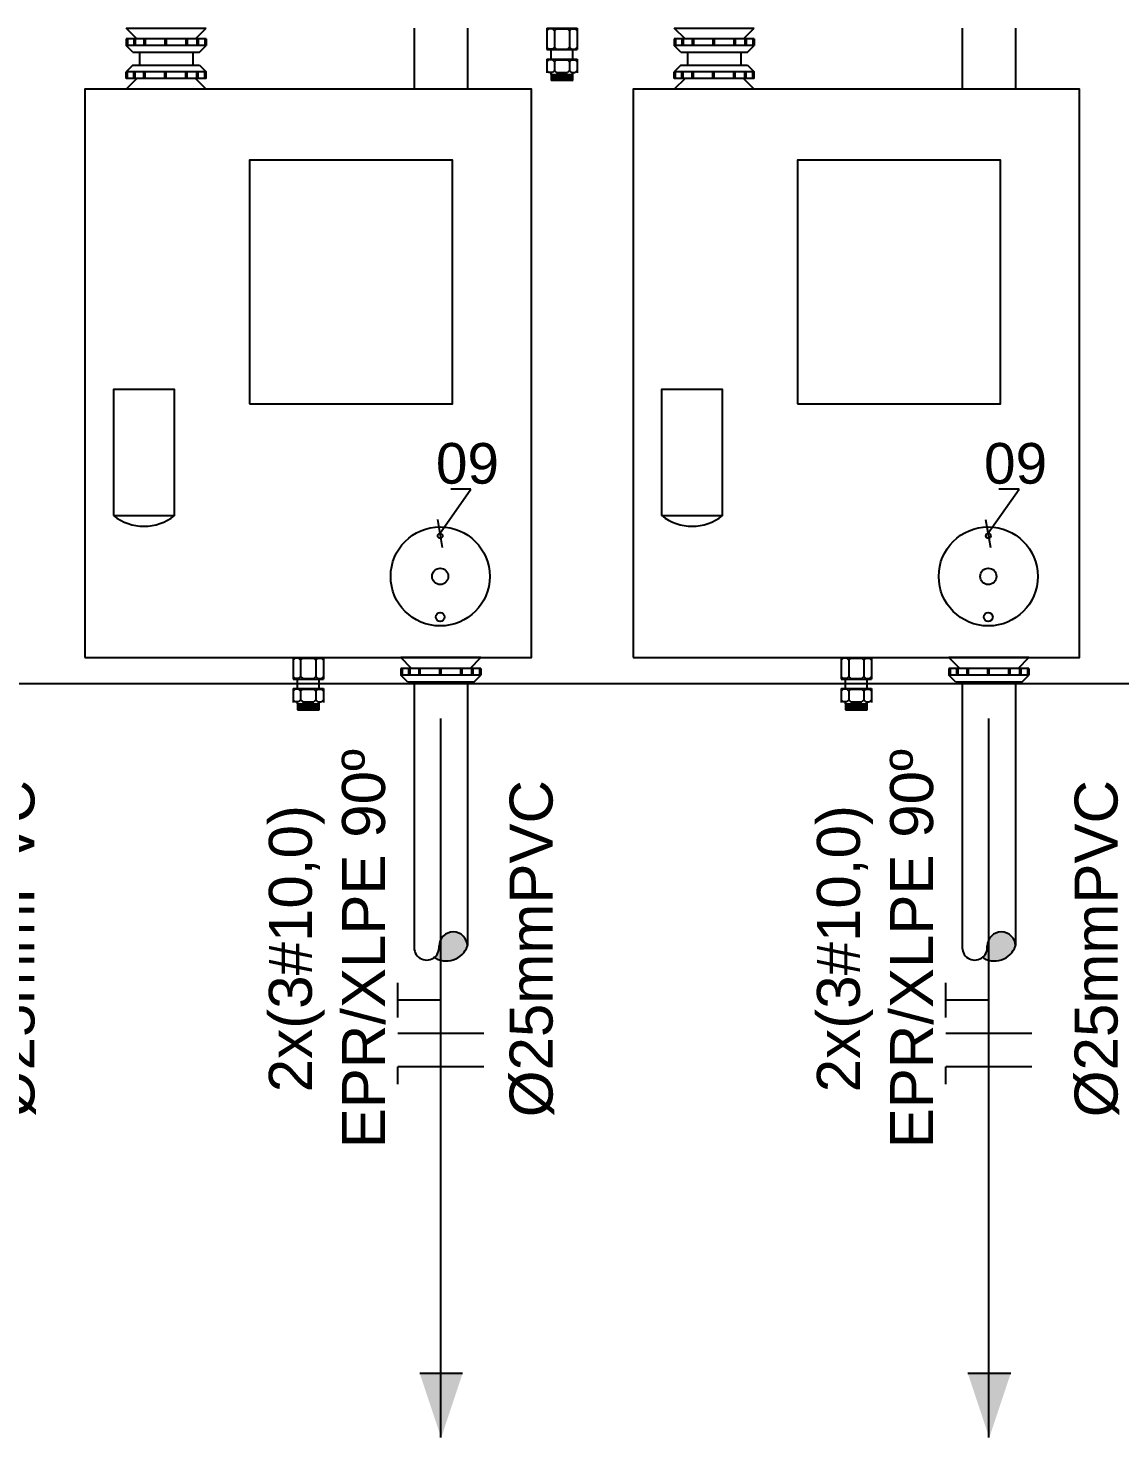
# Model space of a CAD drawing. Header units: inches. Extents: x -3 to 923, y -103 to 154.
# Drawn here: x 259.535 to 260.077, y -88.841 to -88.141 of the extents above; entities that cross this region are included whole.
import ezdxf
from ezdxf.enums import TextEntityAlignment as Align

# ---------------------------------------------------------------- set-up
doc = ezdxf.new("R2010")
doc.units = ezdxf.units.IN
doc.header["$LTSCALE"] = 10
doc.header["$MEASUREMENT"] = 0
doc.linetypes.add('HIDDEN', pattern=[0.375, 0.25, -0.125])
doc.layers.get('DEFPOINTS').update_dxf_attribs({"color": 8})
for name, color, linetype in [('Cotas', 1, 'Continuous'), ('DI-Textos_do_diagrama', 7, 'Continuous'), ('PARA-RAIOS', 240, 'Continuous'), ('QUADROS', 7, 'Continuous'), ('QUADROS_E_CAIXAS', 240, 'Continuous'), ('TXT', 7, 'Continuous')]:
    doc.layers.add(name, color=color, linetype=linetype)
doc.layers.add('VP', color=1, linetype='Continuous', plot=False)
doc.styles.add('Arial', font='arial.ttf')
doc.dimstyles.new('10', dxfattribs={"dimtxt": 0.02, "dimasz": 0.01, "dimexe": 0.01, "dimexo": 0.01, "dimgap": 0.09, "dimtad": 0, "dimtih": 1, "dimtoh": 1, "dimdec": 0, "dimlfac": 1000, "dimzin": 0, "dimdsep": 46, "dimtxsty": 'Arial', "dimblk": 'OBLIQUE', "dimcen": 0, "dimdle": 0.02, "dimclrt": 7, "dimadec": 0, "dimazin": 0, "dimtfac": 1, "dimtdec": 0, "dimtofl": 0, "dimtmove": 0, "dimatfit": 3, "dimldrblk": 'OBLIQUE', "dimfxl": 0, "dimtolj": 1, "dimtzin": 0, "dimarcsym": 0})
doc.dimstyles.new('RICARDO-1-10', dxfattribs={"dimtxt": 0.02, "dimasz": 0.01, "dimexe": 0.01, "dimexo": 0.01, "dimgap": 0.01, "dimtad": 0, "dimtih": 1, "dimtoh": 1, "dimdec": 0, "dimlfac": 1000, "dimzin": 0, "dimdsep": 46, "dimtxsty": 'Arial', "dimblk": 'OBLIQUE', "dimcen": 0, "dimclrt": 2, "dimadec": 0, "dimazin": 0, "dimtfac": 1, "dimtdec": 0, "dimtofl": 0, "dimtmove": 0, "dimatfit": 3, "dimldrblk": 'CLOSEDBLANK', "dimfxl": 0, "dimtolj": 1, "dimtzin": 0, "dimarcsym": 0})

# ---------------------------------------------------------------- blocks, each defined once
blk = doc.blocks.new('_Oblique')
at = {"color": 0, "linetype": 'ByBlock', "lineweight": -2}
blk.add_line((-0.5, -0.5), (0.5, 0.5), dxfattribs=at)
blk = doc.blocks.new('*D38')
at = {"layer": 'DEFPOINTS', "color": 0, "transparency": 16777216}
for p in [(261.01279, -87.58608), (257.94416, -87.67655), (261.01279, -88.16688)]:
    blk.add_point(p, dxfattribs=at)
at = {"layer": 'VP', "color": 0, "lineweight": -2, "transparency": 16777216}
for p, q in [((257.94416, -87.66655), (257.94416, -87.57608)), ((261.01279, -88.15688), (261.01279, -87.57608)), ((257.94416, -87.58608), (259.43859, -87.58608)), ((261.01279, -87.58608), (259.51835, -87.58608))]:
    blk.add_line(p, q, dxfattribs=at)
at = {"layer": 'VP', "color": 0, "lineweight": -2, "transparency": 16777216, "xscale": 0.01, "yscale": 0.01, "zscale": 0.01, "rotation": 180}
blk.add_blockref('_Oblique', (257.94416, -87.58608), dxfattribs=at)
at = {"layer": 'VP', "color": 0, "lineweight": -2, "transparency": 16777216, "xscale": 0.01, "yscale": 0.01, "zscale": 0.01}
blk.add_blockref('_Oblique', (261.01279, -87.58608), dxfattribs=at)
at = {"layer": 'VP', "color": 2, "transparency": 16777216, "insert": (259.47847, -87.58608), "char_height": 0.02, "attachment_point": 5, "style": 'Arial'}
blk.add_mtext('\\A1;3069', dxfattribs=at)
blk = doc.blocks.new('_ClosedBlank')
at = {"color": 0, "linetype": 'ByBlock', "lineweight": -2}
for p, q in [((-1, 0.167), (0, 0)), ((-1, 0.167), (-1, -0.167)), ((0, 0), (-1, -0.167))]:
    blk.add_line(p, q, dxfattribs=at)

msp = doc.modelspace()

# ---------------------------------------------------------------- hatches: boundary and pattern name
at = {"layer": 'Cotas'}
for points in [[(259.75082, -88.80876), (259.72952, -88.80876), (259.74017, -88.84084)], [(260.02317, -88.80876), (260.00187, -88.80876), (260.01252, -88.84084)]]:
    msp.add_hatch(color=2, dxfattribs=at).paths.add_polyline_path(points)
at = {"layer": 'QUADROS'}
for points in [[(259.79542, -88.1408), (259.79364, -88.1408), (259.79264, -88.1418), (259.79264, -88.14055), (259.80777, -88.14055), (259.80777, -88.1418), (259.80677, -88.1408), (259.80498, -88.1408), (259.80399, -88.1418), (259.80299, -88.1408), (259.79742, -88.1408), (259.79642, -88.1418)], [(259.79542, -88.1408), (259.79364, -88.1408), (259.79264, -88.1418), (259.79264, -88.14055), (259.80777, -88.14055), (259.80777, -88.1418), (259.80677, -88.1408), (259.80498, -88.1408), (259.80399, -88.1418), (259.80299, -88.1408), (259.79742, -88.1408), (259.79642, -88.1418)], [(259.79264, -88.15121), (259.79264, -88.14996), (259.79364, -88.15096), (259.79542, -88.15096), (259.79642, -88.14996), (259.79742, -88.15096), (259.80299, -88.15096), (259.80399, -88.14996), (259.80498, -88.15096), (259.80677, -88.15096), (259.80777, -88.14996), (259.80777, -88.15121)], [(259.66934, -88.45349), (259.66755, -88.45349), (259.66655, -88.45449), (259.66655, -88.45324), (259.68168, -88.45324), (259.68168, -88.45449), (259.68068, -88.45349), (259.6789, -88.45349), (259.6779, -88.45449), (259.6769, -88.45349), (259.67133, -88.45349), (259.67033, -88.45449)], [(259.66934, -88.45349), (259.66755, -88.45349), (259.66655, -88.45449), (259.66655, -88.45324), (259.68168, -88.45324), (259.68168, -88.45449), (259.68068, -88.45349), (259.6789, -88.45349), (259.6779, -88.45449), (259.6769, -88.45349), (259.67133, -88.45349), (259.67033, -88.45449)], [(259.94168, -88.45349), (259.9399, -88.45349), (259.9389, -88.45449), (259.9389, -88.45324), (259.95403, -88.45324), (259.95403, -88.45449), (259.95303, -88.45349), (259.95124, -88.45349), (259.95025, -88.45449), (259.94925, -88.45349), (259.94368, -88.45349), (259.94268, -88.45449)], [(259.94168, -88.45349), (259.9399, -88.45349), (259.9389, -88.45449), (259.9389, -88.45324), (259.95403, -88.45324), (259.95403, -88.45449), (259.95303, -88.45349), (259.95124, -88.45349), (259.95025, -88.45449), (259.94925, -88.45349), (259.94368, -88.45349), (259.94268, -88.45449)], [(259.66655, -88.46391), (259.66655, -88.46266), (259.66755, -88.46365), (259.66934, -88.46365), (259.67033, -88.46266), (259.67133, -88.46365), (259.6769, -88.46365), (259.6779, -88.46266), (259.6789, -88.46365), (259.68068, -88.46365), (259.68168, -88.46266), (259.68168, -88.46391)], [(259.9389, -88.46391), (259.9389, -88.46266), (259.9399, -88.46365), (259.94168, -88.46365), (259.94268, -88.46266), (259.94368, -88.46365), (259.94925, -88.46365), (259.95025, -88.46266), (259.95124, -88.46365), (259.95303, -88.46365), (259.95403, -88.46266), (259.95403, -88.46391)]]:
    msp.add_hatch(color=7, dxfattribs=at).paths.add_polyline_path(points)
h = msp.add_hatch(color=7, dxfattribs=at)
h.paths.add_polyline_path([(259.79264, -88.16277), (259.79264, -88.16152), (259.79364, -88.16251), (259.79542, -88.16251), (259.79642, -88.16152), (259.79742, -88.16251), (259.80299, -88.16251), (259.80399, -88.16152), (259.80498, -88.16251), (259.80677, -88.16251), (259.80777, -88.16152), (259.80777, -88.16277)])
h.paths.add_polyline_path([(259.80777, -88.15596), (259.80777, -88.15721), (259.80677, -88.15621), (259.80498, -88.15621), (259.80399, -88.15721), (259.80299, -88.15621), (259.79742, -88.15621), (259.79642, -88.15721), (259.79542, -88.15621), (259.79364, -88.15621), (259.79264, -88.15721), (259.79264, -88.15596)])
h = msp.add_hatch(color=7, dxfattribs=at)
h.paths.add_polyline_path([(259.66655, -88.47546), (259.66655, -88.47421), (259.66755, -88.47521), (259.66934, -88.47521), (259.67033, -88.47421), (259.67133, -88.47521), (259.6769, -88.47521), (259.6779, -88.47421), (259.6789, -88.47521), (259.68068, -88.47521), (259.68168, -88.47421), (259.68168, -88.47546)])
h.paths.add_polyline_path([(259.68168, -88.46865), (259.68168, -88.4699), (259.68068, -88.46891), (259.6789, -88.46891), (259.6779, -88.4699), (259.6769, -88.46891), (259.67133, -88.46891), (259.67033, -88.4699), (259.66934, -88.46891), (259.66755, -88.46891), (259.66655, -88.4699), (259.66655, -88.46865)])
h = msp.add_hatch(color=7, dxfattribs=at)
h.paths.add_polyline_path([(259.9389, -88.47546), (259.9389, -88.47421), (259.9399, -88.47521), (259.94168, -88.47521), (259.94268, -88.47421), (259.94368, -88.47521), (259.94925, -88.47521), (259.95025, -88.47421), (259.95124, -88.47521), (259.95303, -88.47521), (259.95403, -88.47421), (259.95403, -88.47546)])
h.paths.add_polyline_path([(259.95403, -88.46865), (259.95403, -88.4699), (259.95303, -88.46891), (259.95124, -88.46891), (259.95025, -88.4699), (259.94925, -88.46891), (259.94368, -88.46891), (259.94268, -88.4699), (259.94168, -88.46891), (259.9399, -88.46891), (259.9389, -88.4699), (259.9389, -88.46865)])
at = {"layer": 'QUADROS_E_CAIXAS'}
for points in [[(259.75324, -88.59648, 0.984252), (259.73912, -88.59648, -0.227327), (259.73639, -88.60194, 0.50056)], [(260.02559, -88.59648, 0.984252), (260.01147, -88.59648, -0.227327), (260.00874, -88.60194, 0.50056)]]:
    msp.add_hatch(color=7, dxfattribs=at).paths.add_polyline_path(points)

# ---------------------------------------------------------------- linework, layer by layer
at = {"layer": 'Cotas', "color": 2}
for p, q in [((259.74, -88.84071), (259.74, -88.4835)), ((260.01235, -88.84071), (260.01235, -88.4835)), ((259.72952, -88.80876), (259.75082, -88.80876)), ((260.00187, -88.80876), (260.02317, -88.80876))]:
    msp.add_line(p, q, dxfattribs=at)
at = {"layer": 'PARA-RAIOS', "color": 3}
for p, q in [((259.71864, -88.63197), (259.71864, -88.61483)), ((259.99099, -88.63197), (259.99099, -88.61483)), ((259.74, -88.6234), (259.71864, -88.6234)), ((260.01235, -88.6234), (259.99099, -88.6234))]:
    msp.add_line(p, q, dxfattribs=at)
at = {"layer": 'PARA-RAIOS', "color": 2}
for p, q in [((259.76137, -88.64), (259.71864, -88.64)), ((260.03372, -88.64), (259.99099, -88.64)), ((259.71864, -88.66518), (259.71864, -88.65661)), ((259.76137, -88.65661), (259.71864, -88.65661)), ((259.99099, -88.66518), (259.99099, -88.65661)), ((260.03372, -88.65661), (259.99099, -88.65661))]:
    msp.add_line(p, q, dxfattribs=at)
at = {"layer": 'QUADROS', "color": 7}
for p, q in [((259.58366, -88.14055), (259.62336, -88.14055)), ((259.589, -88.14589), (259.58366, -88.14055)), ((259.61802, -88.14589), (259.62336, -88.14055)), ((259.79264, -88.14055), (259.79264, -88.15121)), ((259.79264, -88.14055), (259.80777, -88.14055)), ((259.79264, -88.14055), (259.80777, -88.14055)), ((259.79264, -88.1418), (259.79364, -88.1408)), ((259.79264, -88.1418), (259.79364, -88.1408)), ((259.79542, -88.1408), (259.79364, -88.1408)), ((259.79542, -88.1408), (259.79364, -88.1408)), ((259.79642, -88.1418), (259.79541, -88.14079)), ((259.79642, -88.1418), (259.79541, -88.14079)), ((259.79642, -88.1418), (259.79743, -88.14079)), ((259.79642, -88.1418), (259.79743, -88.14079)), ((259.79642, -88.1418), (259.79642, -88.14996)), ((259.79742, -88.1408), (259.80299, -88.1408)), ((259.79742, -88.1408), (259.80299, -88.1408)), ((259.80399, -88.1418), (259.80298, -88.14079)), ((259.80399, -88.1418), (259.80298, -88.14079)), ((259.80399, -88.1418), (259.80499, -88.14079)), ((259.80399, -88.1418), (259.80499, -88.14079)), ((259.80399, -88.1418), (259.80399, -88.14996)), ((259.80498, -88.1408), (259.80677, -88.1408)), ((259.80498, -88.1408), (259.80677, -88.1408)), ((259.80777, -88.1418), (259.80677, -88.1408)), ((259.80777, -88.1418), (259.80677, -88.1408)), ((259.80777, -88.14055), (259.80777, -88.15121)), ((259.856, -88.14055), (259.89571, -88.14055)), ((259.86134, -88.14589), (259.856, -88.14055)), ((259.89037, -88.14589), (259.89571, -88.14055)), ((259.58366, -88.14589), (259.58366, -88.1492)), ((259.62336, -88.14589), (259.58366, -88.14589)), ((259.58697, -88.1525), (259.58366, -88.1492)), ((259.62336, -88.1492), (259.58366, -88.1492)), ((259.58429, -88.14589), (259.58429, -88.1492)), ((259.58742, -88.14589), (259.58742, -88.1492)), ((259.58805, -88.14589), (259.58805, -88.1492)), ((259.59249, -88.14589), (259.59249, -88.1492)), ((259.59313, -88.14589), (259.59313, -88.1492)), ((259.60287, -88.14589), (259.60287, -88.1492)), ((259.60351, -88.14589), (259.60351, -88.1492)), ((259.61325, -88.14589), (259.61325, -88.1492)), ((259.61389, -88.14589), (259.61389, -88.1492)), ((259.61872, -88.14589), (259.61872, -88.1492)), ((259.61935, -88.14589), (259.61935, -88.1492)), ((259.62005, -88.1525), (259.62336, -88.1492)), ((259.62272, -88.14589), (259.62272, -88.1492)), ((259.62336, -88.14589), (259.62336, -88.1492)), ((259.79264, -88.14996), (259.79364, -88.15096)), ((259.79264, -88.15121), (259.80777, -88.15121)), ((259.79542, -88.15096), (259.79364, -88.15096)), ((259.7948, -88.15596), (259.7948, -88.15096)), ((259.79642, -88.14996), (259.79541, -88.15097)), ((259.79642, -88.14996), (259.79743, -88.15097)), ((259.79742, -88.15096), (259.80299, -88.15096)), ((259.80399, -88.14996), (259.80298, -88.15097)), ((259.80399, -88.14996), (259.80499, -88.15097)), ((259.80498, -88.15096), (259.80677, -88.15096)), ((259.8056, -88.15596), (259.8056, -88.15121)), ((259.80777, -88.14996), (259.80677, -88.15096)), ((259.856, -88.14589), (259.856, -88.1492)), ((259.89571, -88.14589), (259.856, -88.14589)), ((259.85931, -88.1525), (259.856, -88.1492)), ((259.89571, -88.1492), (259.856, -88.1492)), ((259.85664, -88.14589), (259.85664, -88.1492)), ((259.85976, -88.14589), (259.85976, -88.1492)), ((259.8604, -88.14589), (259.8604, -88.1492)), ((259.86484, -88.14589), (259.86484, -88.1492)), ((259.86548, -88.14589), (259.86548, -88.1492)), ((259.87522, -88.14589), (259.87522, -88.1492)), ((259.87586, -88.14589), (259.87586, -88.1492)), ((259.8856, -88.14589), (259.8856, -88.1492)), ((259.88624, -88.14589), (259.88624, -88.1492)), ((259.89107, -88.14589), (259.89107, -88.1492)), ((259.8917, -88.14589), (259.8917, -88.1492)), ((259.8924, -88.1525), (259.89571, -88.1492)), ((259.89507, -88.14589), (259.89507, -88.1492)), ((259.89571, -88.14589), (259.89571, -88.1492)), ((259.58697, -88.15885), (259.58366, -88.16216)), ((259.58697, -88.1525), (259.62005, -88.1525)), ((259.58697, -88.15885), (259.62005, -88.15885)), ((259.59027, -88.1525), (259.59027, -88.15885)), ((259.61674, -88.1525), (259.61674, -88.15885)), ((259.62005, -88.15885), (259.62336, -88.16216)), ((259.79264, -88.15596), (259.79264, -88.16277)), ((259.79264, -88.15596), (259.80777, -88.15596)), ((259.79264, -88.15721), (259.79364, -88.15621)), ((259.79542, -88.15621), (259.79364, -88.15621)), ((259.79642, -88.15721), (259.79541, -88.1562)), ((259.79642, -88.15721), (259.79743, -88.1562)), ((259.79642, -88.15721), (259.79642, -88.16152)), ((259.79742, -88.15621), (259.80299, -88.15621)), ((259.80399, -88.15721), (259.80298, -88.1562)), ((259.80399, -88.15721), (259.80499, -88.1562)), ((259.80399, -88.15721), (259.80399, -88.16152)), ((259.80498, -88.15621), (259.80677, -88.15621)), ((259.80777, -88.15721), (259.80677, -88.15621)), ((259.80777, -88.15596), (259.80777, -88.16277)), ((259.85931, -88.15885), (259.856, -88.16216)), ((259.85931, -88.1525), (259.8924, -88.1525)), ((259.85931, -88.15885), (259.8924, -88.15885)), ((259.86262, -88.1525), (259.86262, -88.15885)), ((259.88909, -88.1525), (259.88909, -88.15885)), ((259.8924, -88.15885), (259.89571, -88.16216)), ((259.62336, -88.16216), (259.58366, -88.16216)), ((259.58366, -88.16547), (259.58366, -88.16216)), ((259.589, -88.16547), (259.58366, -88.17081)), ((259.62336, -88.16547), (259.58366, -88.16547)), ((259.58429, -88.16547), (259.58429, -88.16216)), ((259.58742, -88.16547), (259.58742, -88.16216)), ((259.58805, -88.16547), (259.58805, -88.16216)), ((259.59249, -88.16547), (259.59249, -88.16216)), ((259.59313, -88.16547), (259.59313, -88.16216)), ((259.60287, -88.16547), (259.60287, -88.16216)), ((259.60351, -88.16547), (259.60351, -88.16216)), ((259.61325, -88.16547), (259.61325, -88.16216)), ((259.61389, -88.16547), (259.61389, -88.16216)), ((259.61802, -88.16547), (259.62336, -88.17081)), ((259.61872, -88.16547), (259.61872, -88.16216)), ((259.61935, -88.16547), (259.61935, -88.16216)), ((259.62272, -88.16547), (259.62272, -88.16216)), ((259.62336, -88.16547), (259.62336, -88.16216)), ((259.79264, -88.16152), (259.79364, -88.16251)), ((259.79542, -88.16251), (259.79364, -88.16251)), ((259.7948, -88.16352), (259.7948, -88.16251)), ((259.7948, -88.16352), (259.8056, -88.16352)), ((259.7948, -88.16352), (259.79494, -88.16363)), ((259.79494, -88.16365), (259.79481, -88.16375)), ((259.79481, -88.16376), (259.79494, -88.16386)), ((259.79494, -88.16388), (259.79481, -88.16398)), ((259.79481, -88.164), (259.79494, -88.1641)), ((259.79494, -88.16411), (259.79481, -88.16421)), ((259.79481, -88.16423), (259.79494, -88.16433)), ((259.79494, -88.16435), (259.79481, -88.16445)), ((259.79481, -88.16446), (259.79494, -88.16456)), ((259.79494, -88.16458), (259.79481, -88.16468)), ((259.79481, -88.1647), (259.79494, -88.1648)), ((259.79494, -88.16481), (259.79481, -88.16491)), ((259.79481, -88.16493), (259.79494, -88.16503)), ((259.79494, -88.16504), (259.79481, -88.16515)), ((259.79481, -88.16516), (259.79494, -88.16526)), ((259.79494, -88.16528), (259.79481, -88.16538)), ((259.79481, -88.16539), (259.79494, -88.16549)), ((259.79494, -88.16551), (259.79481, -88.16561)), ((259.79481, -88.16563), (259.79494, -88.16573)), ((259.79494, -88.16574), (259.79481, -88.16584)), ((259.79481, -88.16586), (259.79494, -88.16596)), ((259.79494, -88.16598), (259.79481, -88.16608)), ((259.79481, -88.16609), (259.79494, -88.16619)), ((259.79494, -88.16621), (259.79481, -88.16631)), ((259.79481, -88.16633), (259.79494, -88.16643)), ((259.80547, -88.16387), (259.79482, -88.16376)), ((259.80547, -88.1641), (259.79482, -88.16399)), ((259.80547, -88.16434), (259.79482, -88.16422)), ((259.80547, -88.16457), (259.79482, -88.16445)), ((259.80547, -88.1648), (259.79482, -88.16469)), ((259.80547, -88.16504), (259.79482, -88.16492)), ((259.80547, -88.16527), (259.79482, -88.16515)), ((259.80547, -88.1655), (259.79482, -88.16539)), ((259.80547, -88.16574), (259.79482, -88.16562)), ((259.80547, -88.16597), (259.79482, -88.16585)), ((259.80547, -88.1662), (259.79482, -88.16608)), ((259.80547, -88.16643), (259.79482, -88.16632)), ((259.79493, -88.16364), (259.80559, -88.16376)), ((259.79493, -88.16387), (259.80559, -88.16399)), ((259.79493, -88.1641), (259.80559, -88.16422)), ((259.79493, -88.16434), (259.80559, -88.16445)), ((259.79493, -88.16457), (259.80559, -88.16469)), ((259.79493, -88.1648), (259.80559, -88.16492)), ((259.79493, -88.16504), (259.80559, -88.16515)), ((259.79493, -88.16527), (259.80559, -88.16539)), ((259.79493, -88.1655), (259.80559, -88.16562)), ((259.79493, -88.16574), (259.80559, -88.16585)), ((259.79493, -88.16597), (259.80559, -88.16608)), ((259.79493, -88.1662), (259.80559, -88.16632)), ((259.79642, -88.16152), (259.79541, -88.16252)), ((259.79642, -88.16152), (259.79743, -88.16252)), ((259.79742, -88.16251), (259.80299, -88.16251)), ((259.80399, -88.16152), (259.80298, -88.16252)), ((259.80399, -88.16152), (259.80499, -88.16252)), ((259.80498, -88.16251), (259.80677, -88.16251)), ((259.8056, -88.16352), (259.80547, -88.16363)), ((259.80547, -88.16365), (259.80559, -88.16375)), ((259.80559, -88.16376), (259.80547, -88.16386)), ((259.80547, -88.16388), (259.80559, -88.16398)), ((259.80559, -88.164), (259.80547, -88.1641)), ((259.80547, -88.16411), (259.80559, -88.16421)), ((259.80559, -88.16423), (259.80547, -88.16433)), ((259.80547, -88.16435), (259.80559, -88.16445)), ((259.80559, -88.16446), (259.80547, -88.16456)), ((259.80547, -88.16458), (259.80559, -88.16468)), ((259.80559, -88.1647), (259.80547, -88.1648)), ((259.80547, -88.16481), (259.80559, -88.16491)), ((259.80559, -88.16493), (259.80547, -88.16503)), ((259.80547, -88.16504), (259.80559, -88.16515)), ((259.80559, -88.16516), (259.80547, -88.16526)), ((259.80547, -88.16528), (259.80559, -88.16538)), ((259.80559, -88.16539), (259.80547, -88.16549)), ((259.80547, -88.16551), (259.80559, -88.16561)), ((259.80559, -88.16563), (259.80547, -88.16573)), ((259.80547, -88.16574), (259.80559, -88.16584)), ((259.80559, -88.16586), (259.80547, -88.16596)), ((259.80547, -88.16598), (259.80559, -88.16608)), ((259.80559, -88.16609), (259.80547, -88.16619)), ((259.80547, -88.16621), (259.80559, -88.16631)), ((259.80559, -88.16633), (259.80547, -88.16643)), ((259.8056, -88.16352), (259.8056, -88.16251)), ((259.80777, -88.16152), (259.80677, -88.16251)), ((259.89571, -88.16216), (259.856, -88.16216)), ((259.856, -88.16547), (259.856, -88.16216)), ((259.86134, -88.16547), (259.856, -88.17081)), ((259.89571, -88.16547), (259.856, -88.16547)), ((259.85664, -88.16547), (259.85664, -88.16216)), ((259.85976, -88.16547), (259.85976, -88.16216)), ((259.8604, -88.16547), (259.8604, -88.16216)), ((259.86484, -88.16547), (259.86484, -88.16216)), ((259.86548, -88.16547), (259.86548, -88.16216)), ((259.87522, -88.16547), (259.87522, -88.16216)), ((259.87586, -88.16547), (259.87586, -88.16216)), ((259.8856, -88.16547), (259.8856, -88.16216)), ((259.88624, -88.16547), (259.88624, -88.16216)), ((259.89037, -88.16547), (259.89571, -88.17081)), ((259.89107, -88.16547), (259.89107, -88.16216)), ((259.8917, -88.16547), (259.8917, -88.16216)), ((259.89507, -88.16547), (259.89507, -88.16216)), ((259.89571, -88.16547), (259.89571, -88.16216)), ((259.79494, -88.16644), (259.7948, -88.16655)), ((259.79493, -88.16643), (259.8056, -88.16655)), ((259.80547, -88.16644), (259.8056, -88.16655)), ((259.66655, -88.45324), (259.68168, -88.45324)), ((259.66655, -88.45324), (259.66655, -88.46391)), ((259.66655, -88.45324), (259.68168, -88.45324)), ((259.66655, -88.45449), (259.66755, -88.45349)), ((259.66655, -88.45449), (259.66755, -88.45349)), ((259.66934, -88.45349), (259.66755, -88.45349)), ((259.66934, -88.45349), (259.66755, -88.45349)), ((259.67033, -88.45449), (259.66933, -88.45348)), ((259.67033, -88.45449), (259.66933, -88.45348)), ((259.67033, -88.45449), (259.67134, -88.45348)), ((259.67033, -88.45449), (259.67134, -88.45348)), ((259.67133, -88.45349), (259.6769, -88.45349)), ((259.67133, -88.45349), (259.6769, -88.45349)), ((259.6779, -88.45449), (259.67689, -88.45348)), ((259.6779, -88.45449), (259.67689, -88.45348)), ((259.6779, -88.45449), (259.67891, -88.45348)), ((259.6779, -88.45449), (259.67891, -88.45348)), ((259.6789, -88.45349), (259.68068, -88.45349)), ((259.6789, -88.45349), (259.68068, -88.45349)), ((259.68168, -88.45449), (259.68068, -88.45349)), ((259.68168, -88.45449), (259.68068, -88.45349)), ((259.68168, -88.45324), (259.68168, -88.46391)), ((259.72549, -88.45858), (259.72015, -88.45324)), ((259.72015, -88.45324), (259.75986, -88.45324)), ((259.75986, -88.45324), (259.72015, -88.45324)), ((259.75452, -88.45858), (259.75986, -88.45324)), ((259.9389, -88.45324), (259.95403, -88.45324)), ((259.9389, -88.45324), (259.9389, -88.46391)), ((259.9389, -88.45324), (259.95403, -88.45324)), ((259.9389, -88.45449), (259.9399, -88.45349)), ((259.9389, -88.45449), (259.9399, -88.45349)), ((259.94168, -88.45349), (259.9399, -88.45349)), ((259.94168, -88.45349), (259.9399, -88.45349)), ((259.94268, -88.45449), (259.94167, -88.45348)), ((259.94268, -88.45449), (259.94167, -88.45348)), ((259.94268, -88.45449), (259.94369, -88.45348)), ((259.94268, -88.45449), (259.94369, -88.45348)), ((259.94368, -88.45349), (259.94925, -88.45349)), ((259.94368, -88.45349), (259.94925, -88.45349)), ((259.95025, -88.45449), (259.94924, -88.45348)), ((259.95025, -88.45449), (259.94924, -88.45348)), ((259.95025, -88.45449), (259.95126, -88.45348)), ((259.95025, -88.45449), (259.95126, -88.45348)), ((259.95124, -88.45349), (259.95303, -88.45349)), ((259.95124, -88.45349), (259.95303, -88.45349)), ((259.95403, -88.45449), (259.95303, -88.45349)), ((259.95403, -88.45449), (259.95303, -88.45349)), ((259.95403, -88.45324), (259.95403, -88.46391)), ((259.99784, -88.45858), (259.9925, -88.45324)), ((259.9925, -88.45324), (260.0322, -88.45324)), ((260.0322, -88.45324), (259.9925, -88.45324)), ((260.02686, -88.45858), (260.0322, -88.45324)), ((259.67033, -88.45449), (259.67033, -88.46266)), ((259.6779, -88.45449), (259.6779, -88.46266)), ((259.75986, -88.45858), (259.72015, -88.45858)), ((259.72015, -88.45858), (259.72015, -88.46189)), ((259.72079, -88.45858), (259.72079, -88.46189)), ((259.72391, -88.45858), (259.72391, -88.46189)), ((259.72455, -88.45858), (259.72455, -88.46189)), ((259.72899, -88.45858), (259.72899, -88.46189)), ((259.72962, -88.45858), (259.72962, -88.46189)), ((259.73937, -88.45858), (259.73937, -88.46189)), ((259.74, -88.45858), (259.74, -88.46189)), ((259.74975, -88.45858), (259.74975, -88.46189)), ((259.75038, -88.45858), (259.75038, -88.46189)), ((259.75522, -88.45858), (259.75522, -88.46189)), ((259.75585, -88.45858), (259.75585, -88.46189)), ((259.75922, -88.45858), (259.75922, -88.46189)), ((259.75986, -88.45858), (259.75986, -88.46189)), ((259.94268, -88.45449), (259.94268, -88.46266)), ((259.95025, -88.45449), (259.95025, -88.46266)), ((260.0322, -88.45858), (259.9925, -88.45858)), ((259.9925, -88.45858), (259.9925, -88.46189)), ((259.99314, -88.45858), (259.99314, -88.46189)), ((259.99626, -88.45858), (259.99626, -88.46189)), ((259.9969, -88.45858), (259.9969, -88.46189)), ((260.00134, -88.45858), (260.00134, -88.46189)), ((260.00197, -88.45858), (260.00197, -88.46189)), ((260.01172, -88.45858), (260.01172, -88.46189)), ((260.01235, -88.45858), (260.01235, -88.46189)), ((260.0221, -88.45858), (260.0221, -88.46189)), ((260.02273, -88.45858), (260.02273, -88.46189)), ((260.02756, -88.45858), (260.02756, -88.46189)), ((260.0282, -88.45858), (260.0282, -88.46189)), ((260.03157, -88.45858), (260.03157, -88.46189)), ((260.0322, -88.45858), (260.0322, -88.46189)), ((259.66655, -88.46266), (259.66755, -88.46365)), ((259.66655, -88.46391), (259.68168, -88.46391)), ((259.66934, -88.46365), (259.66755, -88.46365)), ((259.66871, -88.46865), (259.66871, -88.46365)), ((259.67033, -88.46266), (259.66933, -88.46366)), ((259.67033, -88.46266), (259.67134, -88.46366)), ((259.67133, -88.46365), (259.6769, -88.46365)), ((259.6779, -88.46266), (259.67689, -88.46366)), ((259.6779, -88.46266), (259.67891, -88.46366)), ((259.6789, -88.46365), (259.68068, -88.46365)), ((259.67952, -88.46865), (259.67952, -88.46391)), ((259.68168, -88.46266), (259.68068, -88.46365)), ((259.75986, -88.46189), (259.72015, -88.46189)), ((259.72346, -88.4652), (259.72015, -88.46189)), ((259.72346, -88.4652), (259.75655, -88.4652)), ((259.75655, -88.4652), (259.75986, -88.46189)), ((259.9389, -88.46266), (259.9399, -88.46365)), ((259.9389, -88.46391), (259.95403, -88.46391)), ((259.94168, -88.46365), (259.9399, -88.46365)), ((259.94106, -88.46865), (259.94106, -88.46365)), ((259.94268, -88.46266), (259.94167, -88.46366)), ((259.94268, -88.46266), (259.94369, -88.46366)), ((259.94368, -88.46365), (259.94925, -88.46365)), ((259.95025, -88.46266), (259.94924, -88.46366)), ((259.95025, -88.46266), (259.95126, -88.46366)), ((259.95124, -88.46365), (259.95303, -88.46365)), ((259.95187, -88.46865), (259.95187, -88.46391)), ((259.95403, -88.46266), (259.95303, -88.46365)), ((260.0322, -88.46189), (259.9925, -88.46189)), ((259.99581, -88.4652), (259.9925, -88.46189)), ((259.99581, -88.4652), (260.0289, -88.4652)), ((260.0289, -88.4652), (260.0322, -88.46189)), ((259.66655, -88.46865), (259.68168, -88.46865)), ((259.66655, -88.46865), (259.66655, -88.47546)), ((259.66655, -88.4699), (259.66755, -88.46891)), ((259.66655, -88.47421), (259.66755, -88.47521)), ((259.66934, -88.46891), (259.66755, -88.46891)), ((259.67033, -88.4699), (259.66933, -88.46889)), ((259.67033, -88.47421), (259.66933, -88.47522)), ((259.67033, -88.4699), (259.67134, -88.46889)), ((259.67033, -88.4699), (259.67033, -88.47421)), ((259.67033, -88.47421), (259.67134, -88.47522)), ((259.67133, -88.46891), (259.6769, -88.46891)), ((259.6779, -88.4699), (259.67689, -88.46889)), ((259.6779, -88.47421), (259.67689, -88.47522)), ((259.6779, -88.4699), (259.67891, -88.46889)), ((259.6779, -88.4699), (259.6779, -88.47421)), ((259.6779, -88.47421), (259.67891, -88.47522)), ((259.6789, -88.46891), (259.68068, -88.46891)), ((259.68168, -88.4699), (259.68068, -88.46891)), ((259.68168, -88.47421), (259.68068, -88.47521)), ((259.68168, -88.46865), (259.68168, -88.47546)), ((259.9389, -88.46865), (259.95403, -88.46865)), ((259.9389, -88.46865), (259.9389, -88.47546)), ((259.9389, -88.4699), (259.9399, -88.46891)), ((259.9389, -88.47421), (259.9399, -88.47521)), ((259.94168, -88.46891), (259.9399, -88.46891)), ((259.94268, -88.4699), (259.94167, -88.46889)), ((259.94268, -88.47421), (259.94167, -88.47522)), ((259.94268, -88.4699), (259.94369, -88.46889)), ((259.94268, -88.4699), (259.94268, -88.47421)), ((259.94268, -88.47421), (259.94369, -88.47522)), ((259.94368, -88.46891), (259.94925, -88.46891)), ((259.95025, -88.4699), (259.94924, -88.46889)), ((259.95025, -88.47421), (259.94924, -88.47522)), ((259.95025, -88.4699), (259.95126, -88.46889)), ((259.95025, -88.4699), (259.95025, -88.47421)), ((259.95025, -88.47421), (259.95126, -88.47522)), ((259.95124, -88.46891), (259.95303, -88.46891)), ((259.95403, -88.4699), (259.95303, -88.46891)), ((259.95403, -88.47421), (259.95303, -88.47521)), ((259.95403, -88.46865), (259.95403, -88.47546)), ((259.66934, -88.47521), (259.66755, -88.47521)), ((259.66871, -88.47622), (259.66871, -88.47521)), ((259.66871, -88.47622), (259.66885, -88.47633)), ((259.66871, -88.47622), (259.67952, -88.47622)), ((259.66885, -88.47914), (259.66871, -88.47925)), ((259.66885, -88.47634), (259.66872, -88.47644)), ((259.66872, -88.47646), (259.66885, -88.47656)), ((259.66885, -88.47658), (259.66872, -88.47668)), ((259.66872, -88.47669), (259.66885, -88.47679)), ((259.66885, -88.47681), (259.66872, -88.47691)), ((259.66872, -88.47692), (259.66885, -88.47703)), ((259.66885, -88.47704), (259.66872, -88.47714)), ((259.66872, -88.47716), (259.66885, -88.47726)), ((259.66885, -88.47727), (259.66872, -88.47737)), ((259.66872, -88.47739), (259.66885, -88.47749)), ((259.66885, -88.47751), (259.66872, -88.47761)), ((259.66872, -88.47762), (259.66885, -88.47772)), ((259.66885, -88.47774), (259.66872, -88.47784)), ((259.66872, -88.47786), (259.66885, -88.47796)), ((259.66885, -88.47797), (259.66872, -88.47807)), ((259.66872, -88.47809), (259.66885, -88.47819)), ((259.66885, -88.47821), (259.66872, -88.47831)), ((259.66872, -88.47832), (259.66885, -88.47842)), ((259.66885, -88.47844), (259.66872, -88.47854)), ((259.66872, -88.47856), (259.66885, -88.47866)), ((259.66885, -88.47867), (259.66872, -88.47877)), ((259.66872, -88.47879), (259.66885, -88.47889)), ((259.66885, -88.4789), (259.66872, -88.47901)), ((259.66872, -88.47902), (259.66885, -88.47912)), ((259.67939, -88.47657), (259.66873, -88.47645)), ((259.67939, -88.4768), (259.66873, -88.47668)), ((259.67939, -88.47703), (259.66873, -88.47692)), ((259.67939, -88.47727), (259.66873, -88.47715)), ((259.67939, -88.4775), (259.66873, -88.47738)), ((259.67939, -88.47773), (259.66873, -88.47762)), ((259.67939, -88.47797), (259.66873, -88.47785)), ((259.67939, -88.4782), (259.66873, -88.47808)), ((259.67939, -88.47843), (259.66873, -88.47831)), ((259.67939, -88.47866), (259.66873, -88.47855)), ((259.67939, -88.4789), (259.66873, -88.47878)), ((259.67939, -88.47913), (259.66873, -88.47901)), ((259.66885, -88.47633), (259.6795, -88.47645)), ((259.66885, -88.47657), (259.6795, -88.47668)), ((259.66885, -88.4768), (259.6795, -88.47692)), ((259.66885, -88.47703), (259.6795, -88.47715)), ((259.66885, -88.47727), (259.6795, -88.47738)), ((259.66885, -88.4775), (259.6795, -88.47762)), ((259.66885, -88.47773), (259.6795, -88.47785)), ((259.66885, -88.47797), (259.6795, -88.47808)), ((259.66885, -88.4782), (259.6795, -88.47831)), ((259.66885, -88.47843), (259.6795, -88.47855)), ((259.66885, -88.47866), (259.6795, -88.47878)), ((259.66885, -88.4789), (259.6795, -88.47901)), ((259.66885, -88.47913), (259.67952, -88.47925)), ((259.67133, -88.47521), (259.6769, -88.47521)), ((259.6789, -88.47521), (259.68068, -88.47521)), ((259.67952, -88.47622), (259.67938, -88.47633)), ((259.67938, -88.47634), (259.67951, -88.47644)), ((259.67951, -88.47646), (259.67938, -88.47656)), ((259.67938, -88.47658), (259.67951, -88.47668)), ((259.67951, -88.47669), (259.67938, -88.47679)), ((259.67938, -88.47681), (259.67951, -88.47691)), ((259.67951, -88.47692), (259.67938, -88.47703)), ((259.67938, -88.47704), (259.67951, -88.47714)), ((259.67951, -88.47716), (259.67938, -88.47726)), ((259.67938, -88.47727), (259.67951, -88.47737)), ((259.67951, -88.47739), (259.67938, -88.47749)), ((259.67938, -88.47751), (259.67951, -88.47761)), ((259.67951, -88.47762), (259.67938, -88.47772)), ((259.67938, -88.47774), (259.67951, -88.47784)), ((259.67951, -88.47786), (259.67938, -88.47796)), ((259.67938, -88.47797), (259.67951, -88.47807)), ((259.67951, -88.47809), (259.67938, -88.47819)), ((259.67938, -88.47821), (259.67951, -88.47831)), ((259.67951, -88.47832), (259.67938, -88.47842)), ((259.67938, -88.47844), (259.67951, -88.47854)), ((259.67951, -88.47856), (259.67938, -88.47866)), ((259.67938, -88.47867), (259.67951, -88.47877)), ((259.67951, -88.47879), (259.67938, -88.47889)), ((259.67938, -88.4789), (259.67951, -88.47901)), ((259.67951, -88.47902), (259.67938, -88.47912)), ((259.67938, -88.47914), (259.67952, -88.47925)), ((259.67952, -88.47622), (259.67952, -88.47521)), ((259.94168, -88.47521), (259.9399, -88.47521)), ((259.94106, -88.47622), (259.94106, -88.47521)), ((259.94106, -88.47622), (259.9412, -88.47633)), ((259.94106, -88.47622), (259.95187, -88.47622)), ((259.9412, -88.47914), (259.94106, -88.47925)), ((259.9412, -88.47634), (259.94107, -88.47644)), ((259.94107, -88.47646), (259.9412, -88.47656)), ((259.9412, -88.47658), (259.94107, -88.47668)), ((259.94107, -88.47669), (259.9412, -88.47679)), ((259.9412, -88.47681), (259.94107, -88.47691)), ((259.94107, -88.47692), (259.9412, -88.47703)), ((259.9412, -88.47704), (259.94107, -88.47714)), ((259.94107, -88.47716), (259.9412, -88.47726)), ((259.9412, -88.47727), (259.94107, -88.47737)), ((259.94107, -88.47739), (259.9412, -88.47749)), ((259.9412, -88.47751), (259.94107, -88.47761)), ((259.94107, -88.47762), (259.9412, -88.47772)), ((259.9412, -88.47774), (259.94107, -88.47784)), ((259.94107, -88.47786), (259.9412, -88.47796)), ((259.9412, -88.47797), (259.94107, -88.47807)), ((259.94107, -88.47809), (259.9412, -88.47819)), ((259.9412, -88.47821), (259.94107, -88.47831)), ((259.94107, -88.47832), (259.9412, -88.47842)), ((259.9412, -88.47844), (259.94107, -88.47854)), ((259.94107, -88.47856), (259.9412, -88.47866)), ((259.9412, -88.47867), (259.94107, -88.47877)), ((259.94107, -88.47879), (259.9412, -88.47889)), ((259.9412, -88.4789), (259.94107, -88.47901)), ((259.94107, -88.47902), (259.9412, -88.47912)), ((259.95173, -88.47657), (259.94108, -88.47645)), ((259.95173, -88.4768), (259.94108, -88.47668)), ((259.95173, -88.47703), (259.94108, -88.47692)), ((259.95173, -88.47727), (259.94108, -88.47715)), ((259.95173, -88.4775), (259.94108, -88.47738)), ((259.95173, -88.47773), (259.94108, -88.47762)), ((259.95173, -88.47797), (259.94108, -88.47785)), ((259.95173, -88.4782), (259.94108, -88.47808)), ((259.95173, -88.47843), (259.94108, -88.47831)), ((259.95173, -88.47866), (259.94108, -88.47855)), ((259.95173, -88.4789), (259.94108, -88.47878)), ((259.95173, -88.47913), (259.94108, -88.47901)), ((259.9412, -88.47633), (259.95185, -88.47645)), ((259.9412, -88.47657), (259.95185, -88.47668)), ((259.9412, -88.4768), (259.95185, -88.47692)), ((259.9412, -88.47703), (259.95185, -88.47715)), ((259.9412, -88.47727), (259.95185, -88.47738)), ((259.9412, -88.4775), (259.95185, -88.47762)), ((259.9412, -88.47773), (259.95185, -88.47785)), ((259.9412, -88.47797), (259.95185, -88.47808)), ((259.9412, -88.4782), (259.95185, -88.47831)), ((259.9412, -88.47843), (259.95185, -88.47855)), ((259.9412, -88.47866), (259.95185, -88.47878)), ((259.9412, -88.4789), (259.95185, -88.47901)), ((259.9412, -88.47913), (259.95187, -88.47925)), ((259.94368, -88.47521), (259.94925, -88.47521)), ((259.95124, -88.47521), (259.95303, -88.47521)), ((259.95187, -88.47622), (259.95173, -88.47633)), ((259.95173, -88.47634), (259.95186, -88.47644)), ((259.95186, -88.47646), (259.95173, -88.47656)), ((259.95173, -88.47658), (259.95186, -88.47668)), ((259.95186, -88.47669), (259.95173, -88.47679)), ((259.95173, -88.47681), (259.95186, -88.47691)), ((259.95186, -88.47692), (259.95173, -88.47703)), ((259.95173, -88.47704), (259.95186, -88.47714)), ((259.95186, -88.47716), (259.95173, -88.47726)), ((259.95173, -88.47727), (259.95186, -88.47737)), ((259.95186, -88.47739), (259.95173, -88.47749)), ((259.95173, -88.47751), (259.95186, -88.47761)), ((259.95186, -88.47762), (259.95173, -88.47772)), ((259.95173, -88.47774), (259.95186, -88.47784)), ((259.95186, -88.47786), (259.95173, -88.47796)), ((259.95173, -88.47797), (259.95186, -88.47807)), ((259.95186, -88.47809), (259.95173, -88.47819)), ((259.95173, -88.47821), (259.95186, -88.47831)), ((259.95186, -88.47832), (259.95173, -88.47842)), ((259.95173, -88.47844), (259.95186, -88.47854)), ((259.95186, -88.47856), (259.95173, -88.47866)), ((259.95173, -88.47867), (259.95186, -88.47877)), ((259.95186, -88.47879), (259.95173, -88.47889)), ((259.95173, -88.4789), (259.95186, -88.47901)), ((259.95186, -88.47902), (259.95173, -88.47912)), ((259.95173, -88.47914), (259.95187, -88.47925)), ((259.95187, -88.47622), (259.95187, -88.47521))]:
    msp.add_line(p, q, dxfattribs=at)
for points in [[(259.56316, -88.45324), (259.78507, -88.45324), (259.78507, -88.17081), (259.56316, -88.17081)], [(259.83551, -88.45324), (260.05742, -88.45324), (260.05742, -88.17081), (259.83551, -88.17081)], [(259.64486, -88.32716), (259.74573, -88.32716), (259.74573, -88.20611), (259.64486, -88.20611)], [(259.91721, -88.32716), (260.01808, -88.32716), (260.01808, -88.20611), (259.91721, -88.20611)], [(259.57738, -88.38263), (259.60764, -88.38263), (259.60764, -88.32009), (259.57738, -88.32009)], [(259.84973, -88.38263), (259.87999, -88.38263), (259.87999, -88.32009), (259.84973, -88.32009)]]:
    msp.add_lwpolyline(points, close=True, dxfattribs=at)
for centre, radius in [((259.73968, -88.41289), 0.02461), ((260.01203, -88.41289), 0.02461), ((259.73968, -88.39272), 0.00121), ((260.01203, -88.39272), 0.00121), ((259.73968, -88.41289), 0.00403), ((260.01203, -88.41289), 0.00403), ((259.73968, -88.43307), 0.00218), ((259.73968, -88.43307), 0.00218), ((259.73968, -88.43307), 0.00218), ((260.01203, -88.43307), 0.00218), ((260.01203, -88.43307), 0.00218), ((260.01203, -88.43307), 0.00218)]:
    msp.add_circle(centre, radius, dxfattribs=at)
for centre, radius, start, end in [((259.79482, -88.16376), 0.0000101, 127.97542, 232.02458), ((259.79482, -88.16399), 0.0000101, 127.97542, 232.02458), ((259.79482, -88.16422), 0.0000101, 127.97542, 232.02458), ((259.79482, -88.16445), 0.0000101, 127.97542, 232.02458), ((259.79482, -88.16469), 0.0000101, 127.97542, 232.02458), ((259.79482, -88.16492), 0.0000101, 127.97542, 232.02458), ((259.79482, -88.16515), 0.0000101, 127.97542, 232.02458), ((259.79482, -88.16539), 0.0000101, 127.97542, 232.02458), ((259.79482, -88.16562), 0.0000101, 127.97542, 232.02458), ((259.79482, -88.16585), 0.0000101, 127.97542, 232.02458), ((259.79482, -88.16608), 0.0000101, 127.97542, 232.02458), ((259.79482, -88.16632), 0.0000101, 127.97542, 232.02458), ((259.79493, -88.16364), 0.0000101, 307.97542, 52.02458), ((259.79493, -88.16387), 0.0000101, 307.97542, 52.02458), ((259.79493, -88.1641), 0.0000101, 307.97542, 52.02458), ((259.79493, -88.16434), 0.0000101, 307.97542, 52.02458), ((259.79493, -88.16457), 0.0000101, 307.97542, 52.02458), ((259.79493, -88.1648), 0.0000101, 307.97542, 52.02458), ((259.79493, -88.16504), 0.0000101, 307.97542, 52.02458), ((259.79493, -88.16527), 0.0000101, 307.97542, 52.02458), ((259.79493, -88.1655), 0.0000101, 307.97542, 52.02458), ((259.79493, -88.16574), 0.0000101, 307.97542, 52.02458), ((259.79493, -88.16597), 0.0000101, 307.97542, 52.02458), ((259.79493, -88.1662), 0.0000101, 307.97542, 52.02458), ((259.79493, -88.16643), 0.0000101, 307.97542, 52.02458), ((259.80547, -88.16364), 0.0000101, 127.97542, 232.02458), ((259.80547, -88.16387), 0.0000101, 127.97542, 232.02458), ((259.80547, -88.1641), 0.0000101, 127.97542, 232.02458), ((259.80547, -88.16434), 0.0000101, 127.97542, 232.02458), ((259.80547, -88.16457), 0.0000101, 127.97542, 232.02458), ((259.80547, -88.1648), 0.0000101, 127.97542, 232.02458), ((259.80547, -88.16504), 0.0000101, 127.97542, 232.02458), ((259.80547, -88.16527), 0.0000101, 127.97542, 232.02458), ((259.80547, -88.1655), 0.0000101, 127.97542, 232.02458), ((259.80547, -88.16574), 0.0000101, 127.97542, 232.02458), ((259.80547, -88.16597), 0.0000101, 127.97542, 232.02458), ((259.80547, -88.1662), 0.0000101, 127.97542, 232.02458), ((259.80547, -88.16643), 0.0000101, 127.97542, 232.02458), ((259.80559, -88.16376), 0.0000101, 307.97542, 52.02458), ((259.80559, -88.16399), 0.0000101, 307.97542, 52.02458), ((259.80559, -88.16422), 0.0000101, 307.97542, 52.02458), ((259.80559, -88.16445), 0.0000101, 307.97542, 52.02458), ((259.80559, -88.16469), 0.0000101, 307.97542, 52.02458), ((259.80559, -88.16492), 0.0000101, 307.97542, 52.02458), ((259.80559, -88.16515), 0.0000101, 307.97542, 52.02458), ((259.80559, -88.16539), 0.0000101, 307.97542, 52.02458), ((259.80559, -88.16562), 0.0000101, 307.97542, 52.02458), ((259.80559, -88.16585), 0.0000101, 307.97542, 52.02458), ((259.80559, -88.16608), 0.0000101, 307.97542, 52.02458), ((259.80559, -88.16632), 0.0000101, 307.97542, 52.02458), ((259.59251, -88.36403), 0.02398, 230.88257, 309.11743), ((259.86486, -88.36403), 0.02398, 230.88257, 309.11743), ((259.66873, -88.47645), 0.0000101, 127.97542, 232.02458), ((259.66873, -88.47668), 0.0000101, 127.97542, 232.02458), ((259.66873, -88.47692), 0.0000101, 127.97542, 232.02458), ((259.66873, -88.47715), 0.0000101, 127.97542, 232.02458), ((259.66873, -88.47738), 0.0000101, 127.97542, 232.02458), ((259.66873, -88.47762), 0.0000101, 127.97542, 232.02458), ((259.66873, -88.47785), 0.0000101, 127.97542, 232.02458), ((259.66873, -88.47808), 0.0000101, 127.97542, 232.02458), ((259.66873, -88.47831), 0.0000101, 127.97542, 232.02458), ((259.66873, -88.47855), 0.0000101, 127.97542, 232.02458), ((259.66873, -88.47878), 0.0000101, 127.97542, 232.02458), ((259.66873, -88.47901), 0.0000101, 127.97542, 232.02458), ((259.66885, -88.47633), 0.0000101, 307.97542, 52.02458), ((259.66885, -88.47657), 0.0000101, 307.97542, 52.02458), ((259.66885, -88.4768), 0.0000101, 307.97542, 52.02458), ((259.66885, -88.47703), 0.0000101, 307.97542, 52.02458), ((259.66885, -88.47727), 0.0000101, 307.97542, 52.02458), ((259.66885, -88.4775), 0.0000101, 307.97542, 52.02458), ((259.66885, -88.47773), 0.0000101, 307.97542, 52.02458), ((259.66885, -88.47797), 0.0000101, 307.97542, 52.02458), ((259.66885, -88.4782), 0.0000101, 307.97542, 52.02458), ((259.66885, -88.47843), 0.0000101, 307.97542, 52.02458), ((259.66885, -88.47866), 0.0000101, 307.97542, 52.02458), ((259.66885, -88.4789), 0.0000101, 307.97542, 52.02458), ((259.66885, -88.47913), 0.0000101, 307.97542, 52.02458), ((259.67939, -88.47633), 0.0000101, 127.97542, 232.02458), ((259.67939, -88.47657), 0.0000101, 127.97542, 232.02458), ((259.67939, -88.4768), 0.0000101, 127.97542, 232.02458), ((259.67939, -88.47703), 0.0000101, 127.97542, 232.02458), ((259.67939, -88.47727), 0.0000101, 127.97542, 232.02458), ((259.67939, -88.4775), 0.0000101, 127.97542, 232.02458), ((259.67939, -88.47773), 0.0000101, 127.97542, 232.02458), ((259.67939, -88.47797), 0.0000101, 127.97542, 232.02458), ((259.67939, -88.4782), 0.0000101, 127.97542, 232.02458), ((259.67939, -88.47843), 0.0000101, 127.97542, 232.02458), ((259.67939, -88.47866), 0.0000101, 127.97542, 232.02458), ((259.67939, -88.4789), 0.0000101, 127.97542, 232.02458), ((259.67939, -88.47913), 0.0000101, 127.97542, 232.02458), ((259.6795, -88.47645), 0.0000101, 307.97542, 52.02458), ((259.6795, -88.47668), 0.0000101, 307.97542, 52.02458), ((259.6795, -88.47692), 0.0000101, 307.97542, 52.02458), ((259.6795, -88.47715), 0.0000101, 307.97542, 52.02458), ((259.6795, -88.47738), 0.0000101, 307.97542, 52.02458), ((259.6795, -88.47762), 0.0000101, 307.97542, 52.02458), ((259.6795, -88.47785), 0.0000101, 307.97542, 52.02458), ((259.6795, -88.47808), 0.0000101, 307.97542, 52.02458), ((259.6795, -88.47831), 0.0000101, 307.97542, 52.02458), ((259.6795, -88.47855), 0.0000101, 307.97542, 52.02458), ((259.6795, -88.47878), 0.0000101, 307.97542, 52.02458), ((259.6795, -88.47901), 0.0000101, 307.97542, 52.02458), ((259.94108, -88.47645), 0.0000101, 127.97542, 232.02458), ((259.94108, -88.47668), 0.0000101, 127.97542, 232.02458), ((259.94108, -88.47692), 0.0000101, 127.97542, 232.02458), ((259.94108, -88.47715), 0.0000101, 127.97542, 232.02458), ((259.94108, -88.47738), 0.0000101, 127.97542, 232.02458), ((259.94108, -88.47762), 0.0000101, 127.97542, 232.02458), ((259.94108, -88.47785), 0.0000101, 127.97542, 232.02458), ((259.94108, -88.47808), 0.0000101, 127.97542, 232.02458), ((259.94108, -88.47831), 0.0000101, 127.97542, 232.02458), ((259.94108, -88.47855), 0.0000101, 127.97542, 232.02458), ((259.94108, -88.47878), 0.0000101, 127.97542, 232.02458), ((259.94108, -88.47901), 0.0000101, 127.97542, 232.02458), ((259.9412, -88.47633), 0.0000101, 307.97542, 52.02458), ((259.9412, -88.47657), 0.0000101, 307.97542, 52.02458), ((259.9412, -88.4768), 0.0000101, 307.97542, 52.02458), ((259.9412, -88.47703), 0.0000101, 307.97542, 52.02458), ((259.9412, -88.47727), 0.0000101, 307.97542, 52.02458), ((259.9412, -88.4775), 0.0000101, 307.97542, 52.02458), ((259.9412, -88.47773), 0.0000101, 307.97542, 52.02458), ((259.9412, -88.47797), 0.0000101, 307.97542, 52.02458), ((259.9412, -88.4782), 0.0000101, 307.97542, 52.02458), ((259.9412, -88.47843), 0.0000101, 307.97542, 52.02458), ((259.9412, -88.47866), 0.0000101, 307.97542, 52.02458), ((259.9412, -88.4789), 0.0000101, 307.97542, 52.02458), ((259.9412, -88.47913), 0.0000101, 307.97542, 52.02458), ((259.95173, -88.47633), 0.0000101, 127.97542, 232.02458), ((259.95173, -88.47657), 0.0000101, 127.97542, 232.02458), ((259.95173, -88.4768), 0.0000101, 127.97542, 232.02458), ((259.95173, -88.47703), 0.0000101, 127.97542, 232.02458), ((259.95173, -88.47727), 0.0000101, 127.97542, 232.02458), ((259.95173, -88.4775), 0.0000101, 127.97542, 232.02458), ((259.95173, -88.47773), 0.0000101, 127.97542, 232.02458), ((259.95173, -88.47797), 0.0000101, 127.97542, 232.02458), ((259.95173, -88.4782), 0.0000101, 127.97542, 232.02458), ((259.95173, -88.47843), 0.0000101, 127.97542, 232.02458), ((259.95173, -88.47866), 0.0000101, 127.97542, 232.02458), ((259.95173, -88.4789), 0.0000101, 127.97542, 232.02458), ((259.95173, -88.47913), 0.0000101, 127.97542, 232.02458), ((259.95185, -88.47645), 0.0000101, 307.97542, 52.02458), ((259.95185, -88.47668), 0.0000101, 307.97542, 52.02458), ((259.95185, -88.47692), 0.0000101, 307.97542, 52.02458), ((259.95185, -88.47715), 0.0000101, 307.97542, 52.02458), ((259.95185, -88.47738), 0.0000101, 307.97542, 52.02458), ((259.95185, -88.47762), 0.0000101, 307.97542, 52.02458), ((259.95185, -88.47785), 0.0000101, 307.97542, 52.02458), ((259.95185, -88.47808), 0.0000101, 307.97542, 52.02458), ((259.95185, -88.47831), 0.0000101, 307.97542, 52.02458), ((259.95185, -88.47855), 0.0000101, 307.97542, 52.02458), ((259.95185, -88.47878), 0.0000101, 307.97542, 52.02458), ((259.95185, -88.47901), 0.0000101, 307.97542, 52.02458)]:
    msp.add_arc(centre, radius, start, end, dxfattribs=at)
at = {"layer": 'QUADROS_E_CAIXAS', "color": 7, "linetype": 'HIDDEN'}
for p, q in [((259.72677, -88.14055), (259.72677, -88.17081)), ((259.75324, -88.14055), (259.75324, -88.17081)), ((259.99912, -88.14055), (259.99912, -88.17081)), ((260.02559, -88.14055), (260.02559, -88.17081)), ((259.72677, -88.4652), (259.72677, -88.59634)), ((259.75324, -88.4652), (259.75324, -88.59634)), ((259.99912, -88.4652), (259.99912, -88.59634)), ((260.02559, -88.4652), (260.02559, -88.59634))]:
    msp.add_line(p, q, dxfattribs=at)
at = {"layer": 'QUADROS_E_CAIXAS', "color": 7}
for centre, radius, start, end in [((259.74618, -88.59659), 0.00706, 0.90944, 179.09056), ((260.01853, -88.59659), 0.00706, 0.90944, 179.09056), ((259.73294, -88.59727), 0.00622, 172.71063, 7.28937), ((259.74277, -88.5929), 0.01106, 234.78402, 341.14682), ((260.00529, -88.59727), 0.00622, 172.71063, 7.28937), ((260.01512, -88.5929), 0.01106, 234.78402, 341.14682)]:
    msp.add_arc(centre, radius, start, end, dxfattribs=at)
at = {"layer": 'TXT', "color": 3, "linetype": 'HIDDEN', "ltscale": 10}
msp.add_lwpolyline([(260.55368, -88.46628), (257.96623, -88.46628, -0.414214), (257.91579, -88.41584), (257.91579, -88.40167)], format="xyb", dxfattribs=at)

# ---------------------------------------------------------------- texts
at = {"layer": 'Cotas', "color": 7, "linetype": 'Continuous', "lineweight": 0, "char_height": 0.020174, "attachment_point": 9, "style": 'Arial'}
for insert in [(259.7689, -88.3671), (260.04125, -88.3671)]:
    msp.add_mtext('09', dxfattribs=dict(at, insert=insert))
at = {"layer": 'DI-Textos_do_diagrama', "linetype": 'Continuous', "style": 'Arial'}
for s, height, p in [('EPR/XLPE 90º', 0.0213642, (259.71866, -88.59783)), ('EPR/XLPE 90º', 0.0213642, (259.99101, -88.59783)), ('%%C25mmPVC', 0.021364, (259.54449, -88.59783)), ('%%C25mmPVC', 0.021364, (259.80195, -88.59783)), ('%%C25mmPVC', 0.021364, (260.08269, -88.59783)), ('2x(3#10,0)', 0.021364, (259.68231, -88.59783)), ('2x(3#10,0)', 0.021364, (259.95465, -88.59783))]:
    msp.add_text(s, height=height, rotation=90, dxfattribs=at).set_placement(p, align=Align.BOTTOM_CENTER)

# ---------------------------------------------------------------- dimensions: what is measured, and where the dimension line sits
at = {"layer": 'VP', "color": 7}
dim = msp.add_linear_dim(base=(261.01279, -87.58608), p1=(257.94416, -87.67655), p2=(261.01279, -88.16688), dimstyle='RICARDO-1-10', dxfattribs=at)
dim.commit()
dim.dimension.update_dxf_attribs({"geometry": '*D38', "text_midpoint": (259.47847, -87.58608)})

# ---------------------------------------------------------------- leaders
at = {"layer": 'Cotas', "linetype": 'Continuous', "lineweight": 0}
for points in [[(259.73952, -88.39152), (259.75496, -88.36952), (259.74496, -88.36952)], [(260.01187, -88.39152), (260.02731, -88.36952), (260.01731, -88.36952)]]:
    msp.add_leader(points, dimstyle='10', dxfattribs=at)

doc.saveas('drawing.dxf')
